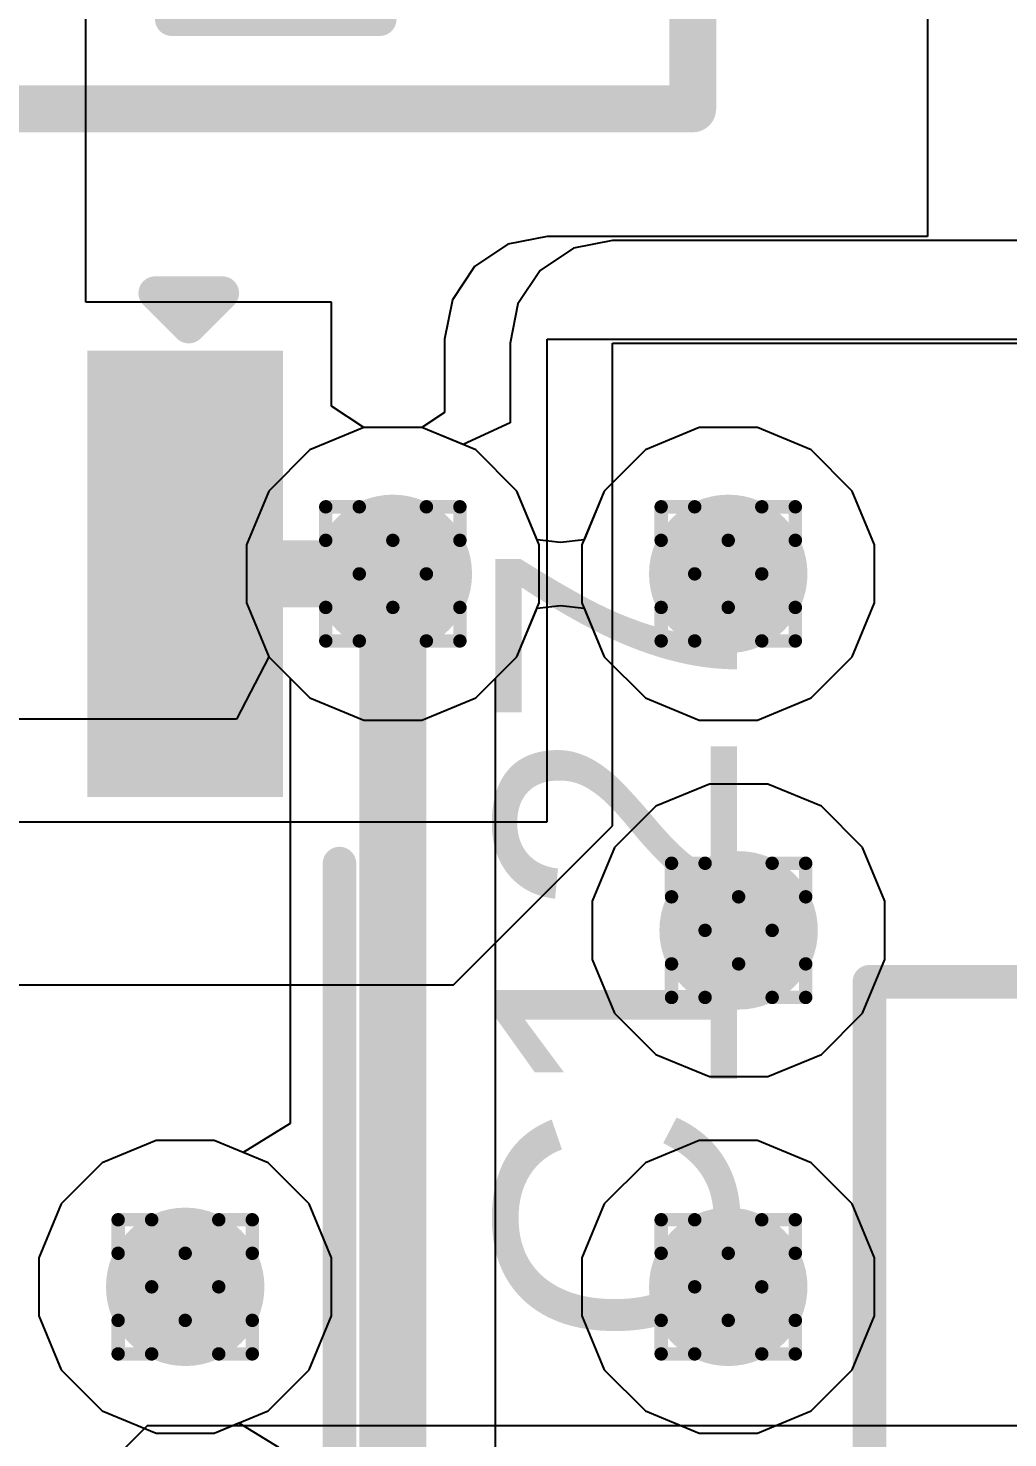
# Model space of a CAD drawing. Header units: inches. Extents: x -11 to 5379, y 0 to 5429.
# Drawn here: x 301.59 to 305.3, y 55.33 to 60.66 of the extents above; entities that cross this region are included whole.
import ezdxf

# ---------------------------------------------------------------- set-up
doc = ezdxf.new("R2010")
doc.units = ezdxf.units.IN
for name, color, linetype in [('Bottom Layer', 5, 'Continuous'), ('Drill Drawing', 1, 'Continuous'), ('GND', 16, 'Continuous'), ('PWR', 76, 'Continuous'), ('Top Layer', 1, 'Continuous'), ('Top Overlay', 2, 'Continuous'), ('Top Paste', 8, 'Continuous'), ('Top Solder', 216, 'Continuous'), ('Via Holes', 16, 'Continuous')]:
    doc.layers.add(name, color=color, linetype=linetype)
doc.styles.add('Arial', font='', dxfattribs={"height": 0.2})
doc.styles.get('Arial').set_extended_font_data('Arial')

# ---------------------------------------------------------------- blocks, each defined once
blk = doc.blocks.new('8_SO_P____P___97')
at = {"layer": 'Top Layer'}
blk.add_hatch(color=1, dxfattribs=at).paths.add_polyline_path([(-3.475, 2.205), (-1.925, 2.205), (-1.925, 1.605), (-3.475, 1.605)])
at = {"layer": 'Top Paste'}
blk.add_hatch(color=8, dxfattribs=at).paths.add_polyline_path([(-3.475, 2.205), (-1.925, 2.205), (-1.925, 1.605), (-3.475, 1.605)])
at = {"layer": 'Top Solder'}
blk.add_hatch(color=216, dxfattribs=at).paths.add_polyline_path([(-3.545, 2.275), (-1.855, 2.275), (-1.855, 1.535), (-3.545, 1.535)])
at = {"layer": 'Top Overlay'}
for points in [[(1.9022, 2.4892, 0.127, 0.127, 0), (-1.603, 2.4892, 0.127, 0.127, 0)], [(-3.7634, 1.7914, 0.127, 0.127, 0), (-3.7634, 2.0454, 0.127, 0.127, 0)], [(-3.6364, 1.9184, 0.127, 0.127, 0), (-3.7634, 2.0454, 0.127, 0.127, 0)], [(-3.7634, 1.7914, 0.127, 0.127, 0), (-3.6364, 1.9184, 0.127, 0.127, 0)]]:
    blk.add_lwpolyline(points, format="xyseb", dxfattribs=at)
for points in [[(-1.6347, 2.4892, 0.0635, 0.0635, 1), (-1.5712, 2.4892, 0.0635, 0.0635, 1)], [(-3.7951, 2.0454, 0.0635, 0.0635, 1), (-3.7316, 2.0454, 0.0635, 0.0635, 1)], [(-3.7951, 2.0454, 0.0635, 0.0635, 1), (-3.7316, 2.0454, 0.0635, 0.0635, 1)], [(-3.6681, 1.9184, 0.0635, 0.0635, 1), (-3.6046, 1.9184, 0.0635, 0.0635, 1)], [(-3.6681, 1.9184, 0.0635, 0.0635, 1), (-3.6046, 1.9184, 0.0635, 0.0635, 1)], [(-3.7951, 1.7914, 0.0635, 0.0635, 1), (-3.7316, 1.7914, 0.0635, 0.0635, 1)], [(-3.7951, 1.7914, 0.0635, 0.0635, 1), (-3.7316, 1.7914, 0.0635, 0.0635, 1)]]:
    blk.add_lwpolyline(points, format="xyseb", close=True, dxfattribs=at)
blk = doc.blocks.new('SMC_133')
at = {"layer": 'Top Overlay'}
for points in [[(-3.556, 2.9972, 0.127, 0.127, 0), (3.5814, 2.9972, 0.127, 0.127, 0)], [(3.5814, 2.9972, 0.127, 0.127, 0), (3.5814, 2.4384, 0.127, 0.127, 0)]]:
    blk.add_lwpolyline(points, format="xyseb", dxfattribs=at)
for points in [[(3.5497, 2.9972, 0.0635, 0.0635, 1), (3.6132, 2.9972, 0.0635, 0.0635, 1)], [(3.5497, 2.9972, 0.0635, 0.0635, 1), (3.6132, 2.9972, 0.0635, 0.0635, 1)], [(3.5497, 2.4384, 0.0635, 0.0635, 1), (3.6132, 2.4384, 0.0635, 0.0635, 1)]]:
    blk.add_lwpolyline(points, format="xyseb", close=True, dxfattribs=at)
blk = doc.blocks.new('C___0603_601')
at = {"layer": 'Top Layer'}
for points in [[(-0.381, 0.4445), (-0.381, -0.4445), (-1.143, -0.4445), (-1.143, 0.4445)], [(1.143, 0.4445), (1.143, -0.4445), (0.381, -0.4445), (0.381, 0.4445)]]:
    blk.add_hatch(color=1, dxfattribs=at).paths.add_polyline_path(points)
at = {"layer": 'Top Paste'}
for points in [[(-0.381, 0.4445), (-0.381, -0.4445), (-1.143, -0.4445), (-1.143, 0.4445)], [(1.143, 0.4445), (1.143, -0.4445), (0.381, -0.4445), (0.381, 0.4445)]]:
    blk.add_hatch(color=8, dxfattribs=at).paths.add_polyline_path(points)
at = {"layer": 'Top Solder'}
for points in [[(-0.321, 0.5045), (-0.321, -0.5045), (-1.203, -0.5045), (-1.203, 0.5045)], [(1.203, 0.5045), (1.203, -0.5045), (0.321, -0.5045), (0.321, 0.5045)]]:
    blk.add_hatch(color=216, dxfattribs=at).paths.add_polyline_path(points)
at = {"layer": 'Top Overlay'}
for points in [[(-0.4572, 0.5334, 0.127, 0.127, 0), (-1.2446, 0.5334, 0.127, 0.127, 0)], [(-1.2446, 0.5334, 0.127, 0.127, 0), (-1.2446, -0.5334, 0.127, 0.127, 0)], [(1.2446, 0.5334, 0.127, 0.127, 0), (0.4572, 0.5334, 0.127, 0.127, 0)], [(1.2446, 0.5334, 0.127, 0.127, 0), (1.2446, -0.5334, 0.127, 0.127, 0)], [(-0.4572, -0.5334, 0.127, 0.127, 0), (-1.2446, -0.5334, 0.127, 0.127, 0)], [(1.2446, -0.5334, 0.127, 0.127, 0), (0.4572, -0.5334, 0.127, 0.127, 0)]]:
    blk.add_lwpolyline(points, format="xyseb", dxfattribs=at)
for points in [[(-1.2764, 0.5334, 0.0635, 0.0635, 1), (-1.2128, 0.5334, 0.0635, 0.0635, 1)], [(-1.2764, 0.5334, 0.0635, 0.0635, 1), (-1.2128, 0.5334, 0.0635, 0.0635, 1)], [(-0.4889, 0.5334, 0.0635, 0.0635, 1), (-0.4254, 0.5334, 0.0635, 0.0635, 1)], [(0.4254, 0.5334, 0.0635, 0.0635, 1), (0.4889, 0.5334, 0.0635, 0.0635, 1)], [(1.2128, 0.5334, 0.0635, 0.0635, 1), (1.2764, 0.5334, 0.0635, 0.0635, 1)], [(1.2128, 0.5334, 0.0635, 0.0635, 1), (1.2764, 0.5334, 0.0635, 0.0635, 1)], [(-1.2764, -0.5334, 0.0635, 0.0635, 1), (-1.2128, -0.5334, 0.0635, 0.0635, 1)], [(-1.2764, -0.5334, 0.0635, 0.0635, 1), (-1.2128, -0.5334, 0.0635, 0.0635, 1)], [(-0.4889, -0.5334, 0.0635, 0.0635, 1), (-0.4254, -0.5334, 0.0635, 0.0635, 1)], [(0.4254, -0.5334, 0.0635, 0.0635, 1), (0.4889, -0.5334, 0.0635, 0.0635, 1)], [(1.2128, -0.5334, 0.0635, 0.0635, 1), (1.2764, -0.5334, 0.0635, 0.0635, 1)], [(1.2128, -0.5334, 0.0635, 0.0635, 1), (1.2764, -0.5334, 0.0635, 0.0635, 1)]]:
    blk.add_lwpolyline(points, format="xyseb", close=True, dxfattribs=at)

msp = doc.modelspace()

# ---------------------------------------------------------------- hatches: boundary and pattern name
at = {"layer": 'Bottom Layer'}
h = msp.add_hatch(color=5, dxfattribs=at)
edge = h.paths.add_edge_path()
edge.add_arc((302.9712, 58.5973), 0.3, 0, 360)
h = msp.add_hatch(color=5, dxfattribs=at)
edge = h.paths.add_edge_path()
edge.add_arc((304.2412, 58.5973), 0.3, 0, 360)
h = msp.add_hatch(color=5, dxfattribs=at)
edge = h.paths.add_edge_path()
edge.add_arc((304.2805, 57.2473), 0.3, 0, 360)
h = msp.add_hatch(color=5, dxfattribs=at)
edge = h.paths.add_edge_path()
edge.add_arc((302.185, 55.8973), 0.3, 0, 360)
h = msp.add_hatch(color=5, dxfattribs=at)
edge = h.paths.add_edge_path()
edge.add_arc((304.2412, 55.8973), 0.3, 0, 360)
at = {"layer": 'GND'}
h = msp.add_hatch(color=16, dxfattribs=at)
edge = h.paths.add_edge_path()
edge.add_arc((302.9712, 58.5973), 0.3, 0, 360)
h = msp.add_hatch(color=16, dxfattribs=at)
edge = h.paths.add_edge_path()
edge.add_arc((304.2412, 58.5973), 0.3, 0, 360)
h = msp.add_hatch(color=16, dxfattribs=at)
edge = h.paths.add_edge_path()
edge.add_arc((304.2805, 57.2473), 0.3, 0, 360)
h = msp.add_hatch(color=16, dxfattribs=at)
edge = h.paths.add_edge_path()
edge.add_arc((302.185, 55.8973), 0.3, 0, 360)
h = msp.add_hatch(color=16, dxfattribs=at)
edge = h.paths.add_edge_path()
edge.add_arc((304.2412, 55.8973), 0.3, 0, 360)
at = {"layer": 'PWR'}
h = msp.add_hatch(color=76, dxfattribs=at)
edge = h.paths.add_edge_path()
edge.add_arc((302.9712, 58.5973), 0.3, 0, 360)
h = msp.add_hatch(color=76, dxfattribs=at)
edge = h.paths.add_edge_path()
edge.add_arc((304.2412, 58.5973), 0.3, 0, 360)
h = msp.add_hatch(color=76, dxfattribs=at)
edge = h.paths.add_edge_path()
edge.add_arc((304.2805, 57.2473), 0.3, 0, 360)
h = msp.add_hatch(color=76, dxfattribs=at)
edge = h.paths.add_edge_path()
edge.add_arc((302.185, 55.8973), 0.3, 0, 360)
h = msp.add_hatch(color=76, dxfattribs=at)
edge = h.paths.add_edge_path()
edge.add_arc((304.2412, 55.8973), 0.3, 0, 360)
at = {"layer": 'Top Layer'}
h = msp.add_hatch(color=1, dxfattribs=at)
edge = h.paths.add_edge_path()
edge.add_arc((302.9712, 58.5973), 0.3, 0, 360)
h = msp.add_hatch(color=1, dxfattribs=at)
edge = h.paths.add_edge_path()
edge.add_arc((304.2412, 58.5973), 0.3, 0, 360)
h = msp.add_hatch(color=1, dxfattribs=at)
edge = h.paths.add_edge_path()
edge.add_arc((304.2805, 57.2473), 0.3, 0, 360)
h = msp.add_hatch(color=1, dxfattribs=at)
edge = h.paths.add_edge_path()
edge.add_arc((302.185, 55.8973), 0.3, 0, 360)
h = msp.add_hatch(color=1, dxfattribs=at)
edge = h.paths.add_edge_path()
edge.add_arc((304.2412, 55.8973), 0.3, 0, 360)
at = {"layer": 'Via Holes'}
h = msp.add_hatch(color=7, dxfattribs=at)
edge = h.paths.add_edge_path()
edge.add_arc((302.9712, 58.5973), 0.15, 0, 360)
h = msp.add_hatch(color=7, dxfattribs=at)
edge = h.paths.add_edge_path()
edge.add_arc((304.2412, 58.5973), 0.15, 0, 360)
h = msp.add_hatch(color=7, dxfattribs=at)
edge = h.paths.add_edge_path()
edge.add_arc((304.2805, 57.2473), 0.15, 0, 360)
h = msp.add_hatch(color=7, dxfattribs=at)
edge = h.paths.add_edge_path()
edge.add_arc((302.185, 55.8973), 0.15, 0, 360)
h = msp.add_hatch(color=7, dxfattribs=at)
edge = h.paths.add_edge_path()
edge.add_arc((304.2412, 55.8973), 0.15, 0, 360)

# ---------------------------------------------------------------- linework, layer by layer
at = {"layer": 'Bottom Layer'}
for p, q in [((302.861, 59.1513), (302.6574, 59.067)), ((303.0814, 59.1513), (302.861, 59.1513)), ((303.285, 59.067), (303.0814, 59.1513)), ((304.131, 59.1513), (303.9274, 59.067)), ((304.3514, 59.1513), (304.131, 59.1513)), ((304.555, 59.067), (304.3514, 59.1513)), ((302.6574, 59.067), (302.5015, 58.9111)), ((303.4409, 58.9111), (303.285, 59.067)), ((303.9274, 59.067), (303.7715, 58.9111)), ((304.7109, 58.9111), (304.555, 59.067)), ((302.5015, 58.9111), (302.4172, 58.7075)), ((303.5173, 58.7266), (303.4409, 58.9111)), ((303.7715, 58.9111), (303.6951, 58.7266)), ((304.7952, 58.7075), (304.7109, 58.9111)), ((303.6062, 58.7166), (303.5173, 58.7266)), ((303.6951, 58.7266), (303.6062, 58.7166)), ((302.4172, 58.7075), (302.4172, 58.4871)), ((304.7952, 58.4871), (304.7952, 58.7075)), ((302.4172, 58.4871), (302.5015, 58.2835)), ((303.4409, 58.2835), (303.5173, 58.468)), ((303.5173, 58.468), (303.6062, 58.478)), ((303.6062, 58.478), (303.6951, 58.468)), ((303.6951, 58.468), (303.7715, 58.2835)), ((304.7109, 58.2835), (304.7952, 58.4871)), ((302.5015, 58.2835), (302.5827, 58.2023)), ((303.3597, 58.2023), (303.4409, 58.2835)), ((303.7715, 58.2835), (303.9274, 58.1277)), ((304.555, 58.1277), (304.7109, 58.2835)), ((302.5827, 58.2023), (302.5827, 56.5153)), ((303.3597, 55.1488), (303.3597, 58.2023)), ((303.9274, 58.1277), (304.131, 58.0433)), ((304.3514, 58.0433), (304.555, 58.1277)), ((304.131, 58.0433), (304.3514, 58.0433)), ((304.1703, 57.8013), (303.9666, 57.717)), ((304.3907, 57.8013), (304.1703, 57.8013)), ((304.5943, 57.717), (304.3907, 57.8013)), ((303.9666, 57.717), (303.8108, 57.5611)), ((304.7501, 57.5611), (304.5943, 57.717)), ((303.8108, 57.5611), (303.7265, 57.3575)), ((304.8345, 57.3575), (304.7501, 57.5611)), ((303.7265, 57.3575), (303.7265, 57.1371)), ((304.8345, 57.1371), (304.8345, 57.3575)), ((303.7265, 57.1371), (303.8108, 56.9335)), ((304.7501, 56.9335), (304.8345, 57.1371)), ((303.8108, 56.9335), (303.9666, 56.7777)), ((304.5943, 56.7777), (304.7501, 56.9335)), ((303.9666, 56.7777), (304.1703, 56.6933)), ((304.3907, 56.6933), (304.5943, 56.7777)), ((304.1703, 56.6933), (304.3907, 56.6933)), ((302.5827, 56.5153), (302.4049, 56.4058)), ((302.0748, 56.4513), (301.8711, 56.367)), ((302.2952, 56.4513), (302.0748, 56.4513)), ((302.4049, 56.4058), (302.2952, 56.4513)), ((304.131, 56.4513), (303.9274, 56.367)), ((304.3514, 56.4513), (304.131, 56.4513)), ((304.555, 56.367), (304.3514, 56.4513)), ((301.8711, 56.367), (301.7153, 56.2111)), ((303.9274, 56.367), (303.7715, 56.2111)), ((304.7109, 56.2111), (304.555, 56.367)), ((301.7153, 56.2111), (301.631, 56.0075)), ((303.7715, 56.2111), (303.6872, 56.0075)), ((304.7952, 56.0075), (304.7109, 56.2111)), ((301.631, 56.0075), (301.631, 55.7871)), ((303.6872, 56.0075), (303.6872, 55.7871)), ((304.7952, 55.7871), (304.7952, 56.0075)), ((301.631, 55.7871), (301.7153, 55.5835)), ((303.6872, 55.7871), (303.7715, 55.5835)), ((304.7109, 55.5835), (304.7952, 55.7871)), ((301.7153, 55.5835), (301.8711, 55.4277)), ((303.7715, 55.5835), (303.9274, 55.4277)), ((304.555, 55.4277), (304.7109, 55.5835)), ((301.8711, 55.4277), (302.0748, 55.3433)), ((303.9274, 55.4277), (304.131, 55.3433)), ((304.3514, 55.3433), (304.555, 55.4277)), ((302.2952, 55.3433), (302.3882, 55.3818)), ((302.3882, 55.3818), (302.5382, 55.2897)), ((302.0748, 55.3433), (302.2952, 55.3433)), ((304.131, 55.3433), (304.3514, 55.3433))]:
    msp.add_line(p, q, dxfattribs=at)
msp.add_lwpolyline([(302.9712, 54.7538, 0.254, 0.254, 0), (302.9712, 58.5973, 0.254, 0.254, 0)], format="xyseb", dxfattribs=at)
msp.add_lwpolyline([(302.9077, 58.5973, 0.127, 0.127, 1), (303.0347, 58.5973, 0.127, 0.127, 1)], format="xyseb", close=True, dxfattribs=at)
at = {"layer": 'Drill Drawing'}
for points in [[(302.7172, 58.7243, 0.0508, 0.0508, 0), (302.7172, 58.8513, 0.0508, 0.0508, 0)], [(302.7172, 58.8513, 0.0508, 0.0508, 0), (302.8442, 58.8513, 0.0508, 0.0508, 0)], [(302.8442, 58.8513, 0.0508, 0.0508, 0), (302.9712, 58.7243, 0.0508, 0.0508, 0)], [(302.9712, 58.7243, 0.0508, 0.0508, 0), (303.0982, 58.8513, 0.0508, 0.0508, 0)], [(303.0982, 58.8513, 0.0508, 0.0508, 0), (303.2252, 58.8513, 0.0508, 0.0508, 0)], [(303.2252, 58.7243, 0.0508, 0.0508, 0), (303.2252, 58.8513, 0.0508, 0.0508, 0)], [(303.9872, 58.7243, 0.0508, 0.0508, 0), (303.9872, 58.8513, 0.0508, 0.0508, 0)], [(303.9872, 58.8513, 0.0508, 0.0508, 0), (304.1142, 58.8513, 0.0508, 0.0508, 0)], [(304.1142, 58.8513, 0.0508, 0.0508, 0), (304.2412, 58.7243, 0.0508, 0.0508, 0)], [(304.2412, 58.7243, 0.0508, 0.0508, 0), (304.3682, 58.8513, 0.0508, 0.0508, 0)], [(304.3682, 58.8513, 0.0508, 0.0508, 0), (304.4952, 58.8513, 0.0508, 0.0508, 0)], [(304.4952, 58.7243, 0.0508, 0.0508, 0), (304.4952, 58.8513, 0.0508, 0.0508, 0)], [(302.7172, 58.7243, 0.0508, 0.0508, 0), (302.8442, 58.5973, 0.0508, 0.0508, 0)], [(303.0982, 58.5973, 0.0508, 0.0508, 0), (303.2252, 58.7243, 0.0508, 0.0508, 0)], [(303.9872, 58.7243, 0.0508, 0.0508, 0), (304.1142, 58.5973, 0.0508, 0.0508, 0)], [(304.3682, 58.5973, 0.0508, 0.0508, 0), (304.4952, 58.7243, 0.0508, 0.0508, 0)], [(302.7172, 58.4703, 0.0508, 0.0508, 0), (302.8442, 58.5973, 0.0508, 0.0508, 0)], [(303.0982, 58.5973, 0.0508, 0.0508, 0), (303.2252, 58.4703, 0.0508, 0.0508, 0)], [(303.9872, 58.4703, 0.0508, 0.0508, 0), (304.1142, 58.5973, 0.0508, 0.0508, 0)], [(304.3682, 58.5973, 0.0508, 0.0508, 0), (304.4952, 58.4703, 0.0508, 0.0508, 0)], [(302.7172, 58.3433, 0.0508, 0.0508, 0), (302.7172, 58.4703, 0.0508, 0.0508, 0)], [(302.8442, 58.3433, 0.0508, 0.0508, 0), (302.9712, 58.4703, 0.0508, 0.0508, 0)], [(302.9712, 58.4703, 0.0508, 0.0508, 0), (303.0982, 58.3433, 0.0508, 0.0508, 0)], [(303.2252, 58.3433, 0.0508, 0.0508, 0), (303.2252, 58.4703, 0.0508, 0.0508, 0)], [(303.9872, 58.3433, 0.0508, 0.0508, 0), (303.9872, 58.4703, 0.0508, 0.0508, 0)], [(304.1142, 58.3433, 0.0508, 0.0508, 0), (304.2412, 58.4703, 0.0508, 0.0508, 0)], [(304.2412, 58.4703, 0.0508, 0.0508, 0), (304.3682, 58.3433, 0.0508, 0.0508, 0)], [(304.4952, 58.3433, 0.0508, 0.0508, 0), (304.4952, 58.4703, 0.0508, 0.0508, 0)], [(302.7172, 58.3433, 0.0508, 0.0508, 0), (302.8442, 58.3433, 0.0508, 0.0508, 0)], [(303.0982, 58.3433, 0.0508, 0.0508, 0), (303.2252, 58.3433, 0.0508, 0.0508, 0)], [(303.9872, 58.3433, 0.0508, 0.0508, 0), (304.1142, 58.3433, 0.0508, 0.0508, 0)], [(304.3682, 58.3433, 0.0508, 0.0508, 0), (304.4952, 58.3433, 0.0508, 0.0508, 0)], [(304.0265, 57.3743, 0.0508, 0.0508, 0), (304.0265, 57.5013, 0.0508, 0.0508, 0)], [(304.0265, 57.5013, 0.0508, 0.0508, 0), (304.1535, 57.5013, 0.0508, 0.0508, 0)], [(304.1535, 57.5013, 0.0508, 0.0508, 0), (304.2805, 57.3743, 0.0508, 0.0508, 0)], [(304.2805, 57.3743, 0.0508, 0.0508, 0), (304.4075, 57.5013, 0.0508, 0.0508, 0)], [(304.4075, 57.5013, 0.0508, 0.0508, 0), (304.5345, 57.5013, 0.0508, 0.0508, 0)], [(304.5345, 57.3743, 0.0508, 0.0508, 0), (304.5345, 57.5013, 0.0508, 0.0508, 0)], [(304.0265, 57.3743, 0.0508, 0.0508, 0), (304.1535, 57.2473, 0.0508, 0.0508, 0)], [(304.4075, 57.2473, 0.0508, 0.0508, 0), (304.5345, 57.3743, 0.0508, 0.0508, 0)], [(304.0265, 57.1203, 0.0508, 0.0508, 0), (304.1535, 57.2473, 0.0508, 0.0508, 0)], [(304.4075, 57.2473, 0.0508, 0.0508, 0), (304.5345, 57.1203, 0.0508, 0.0508, 0)], [(304.0265, 56.9933, 0.0508, 0.0508, 0), (304.0265, 57.1203, 0.0508, 0.0508, 0)], [(304.1535, 56.9933, 0.0508, 0.0508, 0), (304.2805, 57.1203, 0.0508, 0.0508, 0)], [(304.2805, 57.1203, 0.0508, 0.0508, 0), (304.4075, 56.9933, 0.0508, 0.0508, 0)], [(304.5345, 56.9933, 0.0508, 0.0508, 0), (304.5345, 57.1203, 0.0508, 0.0508, 0)], [(304.0265, 56.9933, 0.0508, 0.0508, 0), (304.1535, 56.9933, 0.0508, 0.0508, 0)], [(304.4075, 56.9933, 0.0508, 0.0508, 0), (304.5345, 56.9933, 0.0508, 0.0508, 0)], [(301.931, 56.0243, 0.0508, 0.0508, 0), (301.931, 56.1513, 0.0508, 0.0508, 0)], [(301.931, 56.1513, 0.0508, 0.0508, 0), (302.058, 56.1513, 0.0508, 0.0508, 0)], [(302.058, 56.1513, 0.0508, 0.0508, 0), (302.185, 56.0243, 0.0508, 0.0508, 0)], [(302.185, 56.0243, 0.0508, 0.0508, 0), (302.312, 56.1513, 0.0508, 0.0508, 0)], [(302.312, 56.1513, 0.0508, 0.0508, 0), (302.439, 56.1513, 0.0508, 0.0508, 0)], [(302.439, 56.0243, 0.0508, 0.0508, 0), (302.439, 56.1513, 0.0508, 0.0508, 0)], [(303.9872, 56.0243, 0.0508, 0.0508, 0), (303.9872, 56.1513, 0.0508, 0.0508, 0)], [(303.9872, 56.1513, 0.0508, 0.0508, 0), (304.1142, 56.1513, 0.0508, 0.0508, 0)], [(304.1142, 56.1513, 0.0508, 0.0508, 0), (304.2412, 56.0243, 0.0508, 0.0508, 0)], [(304.2412, 56.0243, 0.0508, 0.0508, 0), (304.3682, 56.1513, 0.0508, 0.0508, 0)], [(304.3682, 56.1513, 0.0508, 0.0508, 0), (304.4952, 56.1513, 0.0508, 0.0508, 0)], [(304.4952, 56.0243, 0.0508, 0.0508, 0), (304.4952, 56.1513, 0.0508, 0.0508, 0)], [(301.931, 56.0243, 0.0508, 0.0508, 0), (302.058, 55.8973, 0.0508, 0.0508, 0)], [(302.312, 55.8973, 0.0508, 0.0508, 0), (302.439, 56.0243, 0.0508, 0.0508, 0)], [(303.9872, 56.0243, 0.0508, 0.0508, 0), (304.1142, 55.8973, 0.0508, 0.0508, 0)], [(304.3682, 55.8973, 0.0508, 0.0508, 0), (304.4952, 56.0243, 0.0508, 0.0508, 0)], [(301.931, 55.7703, 0.0508, 0.0508, 0), (302.058, 55.8973, 0.0508, 0.0508, 0)], [(302.312, 55.8973, 0.0508, 0.0508, 0), (302.439, 55.7703, 0.0508, 0.0508, 0)], [(303.9872, 55.7703, 0.0508, 0.0508, 0), (304.1142, 55.8973, 0.0508, 0.0508, 0)], [(304.3682, 55.8973, 0.0508, 0.0508, 0), (304.4952, 55.7703, 0.0508, 0.0508, 0)], [(301.931, 55.6433, 0.0508, 0.0508, 0), (301.931, 55.7703, 0.0508, 0.0508, 0)], [(302.058, 55.6433, 0.0508, 0.0508, 0), (302.185, 55.7703, 0.0508, 0.0508, 0)], [(302.185, 55.7703, 0.0508, 0.0508, 0), (302.312, 55.6433, 0.0508, 0.0508, 0)], [(302.439, 55.6433, 0.0508, 0.0508, 0), (302.439, 55.7703, 0.0508, 0.0508, 0)], [(303.9872, 55.6433, 0.0508, 0.0508, 0), (303.9872, 55.7703, 0.0508, 0.0508, 0)], [(304.1142, 55.6433, 0.0508, 0.0508, 0), (304.2412, 55.7703, 0.0508, 0.0508, 0)], [(304.2412, 55.7703, 0.0508, 0.0508, 0), (304.3682, 55.6433, 0.0508, 0.0508, 0)], [(304.4952, 55.6433, 0.0508, 0.0508, 0), (304.4952, 55.7703, 0.0508, 0.0508, 0)], [(301.931, 55.6433, 0.0508, 0.0508, 0), (302.058, 55.6433, 0.0508, 0.0508, 0)], [(302.312, 55.6433, 0.0508, 0.0508, 0), (302.439, 55.6433, 0.0508, 0.0508, 0)], [(303.9872, 55.6433, 0.0508, 0.0508, 0), (304.1142, 55.6433, 0.0508, 0.0508, 0)], [(304.3682, 55.6433, 0.0508, 0.0508, 0), (304.4952, 55.6433, 0.0508, 0.0508, 0)]]:
    msp.add_lwpolyline(points, format="xyseb", dxfattribs=at)
for points in [[(302.7045, 58.8513, 0.0254, 0.0254, 1), (302.7299, 58.8513, 0.0254, 0.0254, 1)], [(302.7045, 58.8513, 0.0254, 0.0254, 1), (302.7299, 58.8513, 0.0254, 0.0254, 1)], [(302.8315, 58.8513, 0.0254, 0.0254, 1), (302.8569, 58.8513, 0.0254, 0.0254, 1)], [(302.8315, 58.8513, 0.0254, 0.0254, 1), (302.8569, 58.8513, 0.0254, 0.0254, 1)], [(303.0855, 58.8513, 0.0254, 0.0254, 1), (303.1109, 58.8513, 0.0254, 0.0254, 1)], [(303.0855, 58.8513, 0.0254, 0.0254, 1), (303.1109, 58.8513, 0.0254, 0.0254, 1)], [(303.2125, 58.8513, 0.0254, 0.0254, 1), (303.2379, 58.8513, 0.0254, 0.0254, 1)], [(303.2125, 58.8513, 0.0254, 0.0254, 1), (303.2379, 58.8513, 0.0254, 0.0254, 1)], [(303.9745, 58.8513, 0.0254, 0.0254, 1), (303.9999, 58.8513, 0.0254, 0.0254, 1)], [(303.9745, 58.8513, 0.0254, 0.0254, 1), (303.9999, 58.8513, 0.0254, 0.0254, 1)], [(304.1015, 58.8513, 0.0254, 0.0254, 1), (304.1269, 58.8513, 0.0254, 0.0254, 1)], [(304.1015, 58.8513, 0.0254, 0.0254, 1), (304.1269, 58.8513, 0.0254, 0.0254, 1)], [(304.3555, 58.8513, 0.0254, 0.0254, 1), (304.3809, 58.8513, 0.0254, 0.0254, 1)], [(304.3555, 58.8513, 0.0254, 0.0254, 1), (304.3809, 58.8513, 0.0254, 0.0254, 1)], [(304.4825, 58.8513, 0.0254, 0.0254, 1), (304.5079, 58.8513, 0.0254, 0.0254, 1)], [(304.4825, 58.8513, 0.0254, 0.0254, 1), (304.5079, 58.8513, 0.0254, 0.0254, 1)], [(302.7045, 58.7243, 0.0254, 0.0254, 1), (302.7299, 58.7243, 0.0254, 0.0254, 1)], [(302.7045, 58.7243, 0.0254, 0.0254, 1), (302.7299, 58.7243, 0.0254, 0.0254, 1)], [(302.9585, 58.7243, 0.0254, 0.0254, 1), (302.9839, 58.7243, 0.0254, 0.0254, 1)], [(302.9585, 58.7243, 0.0254, 0.0254, 1), (302.9839, 58.7243, 0.0254, 0.0254, 1)], [(303.2125, 58.7243, 0.0254, 0.0254, 1), (303.2379, 58.7243, 0.0254, 0.0254, 1)], [(303.2125, 58.7243, 0.0254, 0.0254, 1), (303.2379, 58.7243, 0.0254, 0.0254, 1)], [(303.9745, 58.7243, 0.0254, 0.0254, 1), (303.9999, 58.7243, 0.0254, 0.0254, 1)], [(303.9745, 58.7243, 0.0254, 0.0254, 1), (303.9999, 58.7243, 0.0254, 0.0254, 1)], [(304.2285, 58.7243, 0.0254, 0.0254, 1), (304.2539, 58.7243, 0.0254, 0.0254, 1)], [(304.2285, 58.7243, 0.0254, 0.0254, 1), (304.2539, 58.7243, 0.0254, 0.0254, 1)], [(304.4825, 58.7243, 0.0254, 0.0254, 1), (304.5079, 58.7243, 0.0254, 0.0254, 1)], [(304.4825, 58.7243, 0.0254, 0.0254, 1), (304.5079, 58.7243, 0.0254, 0.0254, 1)], [(302.8315, 58.5973, 0.0254, 0.0254, 1), (302.8569, 58.5973, 0.0254, 0.0254, 1)], [(302.8315, 58.5973, 0.0254, 0.0254, 1), (302.8569, 58.5973, 0.0254, 0.0254, 1)], [(303.0855, 58.5973, 0.0254, 0.0254, 1), (303.1109, 58.5973, 0.0254, 0.0254, 1)], [(303.0855, 58.5973, 0.0254, 0.0254, 1), (303.1109, 58.5973, 0.0254, 0.0254, 1)], [(304.1015, 58.5973, 0.0254, 0.0254, 1), (304.1269, 58.5973, 0.0254, 0.0254, 1)], [(304.1015, 58.5973, 0.0254, 0.0254, 1), (304.1269, 58.5973, 0.0254, 0.0254, 1)], [(304.3555, 58.5973, 0.0254, 0.0254, 1), (304.3809, 58.5973, 0.0254, 0.0254, 1)], [(304.3555, 58.5973, 0.0254, 0.0254, 1), (304.3809, 58.5973, 0.0254, 0.0254, 1)], [(302.7045, 58.4703, 0.0254, 0.0254, 1), (302.7299, 58.4703, 0.0254, 0.0254, 1)], [(302.7045, 58.4703, 0.0254, 0.0254, 1), (302.7299, 58.4703, 0.0254, 0.0254, 1)], [(302.9585, 58.4703, 0.0254, 0.0254, 1), (302.9839, 58.4703, 0.0254, 0.0254, 1)], [(302.9585, 58.4703, 0.0254, 0.0254, 1), (302.9839, 58.4703, 0.0254, 0.0254, 1)], [(303.2125, 58.4703, 0.0254, 0.0254, 1), (303.2379, 58.4703, 0.0254, 0.0254, 1)], [(303.2125, 58.4703, 0.0254, 0.0254, 1), (303.2379, 58.4703, 0.0254, 0.0254, 1)], [(303.9745, 58.4703, 0.0254, 0.0254, 1), (303.9999, 58.4703, 0.0254, 0.0254, 1)], [(303.9745, 58.4703, 0.0254, 0.0254, 1), (303.9999, 58.4703, 0.0254, 0.0254, 1)], [(304.2285, 58.4703, 0.0254, 0.0254, 1), (304.2539, 58.4703, 0.0254, 0.0254, 1)], [(304.2285, 58.4703, 0.0254, 0.0254, 1), (304.2539, 58.4703, 0.0254, 0.0254, 1)], [(304.4825, 58.4703, 0.0254, 0.0254, 1), (304.5079, 58.4703, 0.0254, 0.0254, 1)], [(304.4825, 58.4703, 0.0254, 0.0254, 1), (304.5079, 58.4703, 0.0254, 0.0254, 1)], [(302.7045, 58.3433, 0.0254, 0.0254, 1), (302.7299, 58.3433, 0.0254, 0.0254, 1)], [(302.7045, 58.3433, 0.0254, 0.0254, 1), (302.7299, 58.3433, 0.0254, 0.0254, 1)], [(302.8315, 58.3433, 0.0254, 0.0254, 1), (302.8569, 58.3433, 0.0254, 0.0254, 1)], [(302.8315, 58.3433, 0.0254, 0.0254, 1), (302.8569, 58.3433, 0.0254, 0.0254, 1)], [(303.0855, 58.3433, 0.0254, 0.0254, 1), (303.1109, 58.3433, 0.0254, 0.0254, 1)], [(303.0855, 58.3433, 0.0254, 0.0254, 1), (303.1109, 58.3433, 0.0254, 0.0254, 1)], [(303.2125, 58.3433, 0.0254, 0.0254, 1), (303.2379, 58.3433, 0.0254, 0.0254, 1)], [(303.2125, 58.3433, 0.0254, 0.0254, 1), (303.2379, 58.3433, 0.0254, 0.0254, 1)], [(303.9745, 58.3433, 0.0254, 0.0254, 1), (303.9999, 58.3433, 0.0254, 0.0254, 1)], [(303.9745, 58.3433, 0.0254, 0.0254, 1), (303.9999, 58.3433, 0.0254, 0.0254, 1)], [(304.1015, 58.3433, 0.0254, 0.0254, 1), (304.1269, 58.3433, 0.0254, 0.0254, 1)], [(304.1015, 58.3433, 0.0254, 0.0254, 1), (304.1269, 58.3433, 0.0254, 0.0254, 1)], [(304.3555, 58.3433, 0.0254, 0.0254, 1), (304.3809, 58.3433, 0.0254, 0.0254, 1)], [(304.3555, 58.3433, 0.0254, 0.0254, 1), (304.3809, 58.3433, 0.0254, 0.0254, 1)], [(304.4825, 58.3433, 0.0254, 0.0254, 1), (304.5079, 58.3433, 0.0254, 0.0254, 1)], [(304.4825, 58.3433, 0.0254, 0.0254, 1), (304.5079, 58.3433, 0.0254, 0.0254, 1)], [(304.0138, 57.5013, 0.0254, 0.0254, 1), (304.0392, 57.5013, 0.0254, 0.0254, 1)], [(304.0138, 57.5013, 0.0254, 0.0254, 1), (304.0392, 57.5013, 0.0254, 0.0254, 1)], [(304.1408, 57.5013, 0.0254, 0.0254, 1), (304.1662, 57.5013, 0.0254, 0.0254, 1)], [(304.1408, 57.5013, 0.0254, 0.0254, 1), (304.1662, 57.5013, 0.0254, 0.0254, 1)], [(304.3948, 57.5013, 0.0254, 0.0254, 1), (304.4202, 57.5013, 0.0254, 0.0254, 1)], [(304.3948, 57.5013, 0.0254, 0.0254, 1), (304.4202, 57.5013, 0.0254, 0.0254, 1)], [(304.5218, 57.5013, 0.0254, 0.0254, 1), (304.5472, 57.5013, 0.0254, 0.0254, 1)], [(304.5218, 57.5013, 0.0254, 0.0254, 1), (304.5472, 57.5013, 0.0254, 0.0254, 1)], [(304.0138, 57.3743, 0.0254, 0.0254, 1), (304.0392, 57.3743, 0.0254, 0.0254, 1)], [(304.0138, 57.3743, 0.0254, 0.0254, 1), (304.0392, 57.3743, 0.0254, 0.0254, 1)], [(304.2678, 57.3743, 0.0254, 0.0254, 1), (304.2932, 57.3743, 0.0254, 0.0254, 1)], [(304.2678, 57.3743, 0.0254, 0.0254, 1), (304.2932, 57.3743, 0.0254, 0.0254, 1)], [(304.5218, 57.3743, 0.0254, 0.0254, 1), (304.5472, 57.3743, 0.0254, 0.0254, 1)], [(304.5218, 57.3743, 0.0254, 0.0254, 1), (304.5472, 57.3743, 0.0254, 0.0254, 1)], [(304.1408, 57.2473, 0.0254, 0.0254, 1), (304.1662, 57.2473, 0.0254, 0.0254, 1)], [(304.1408, 57.2473, 0.0254, 0.0254, 1), (304.1662, 57.2473, 0.0254, 0.0254, 1)], [(304.3948, 57.2473, 0.0254, 0.0254, 1), (304.4202, 57.2473, 0.0254, 0.0254, 1)], [(304.3948, 57.2473, 0.0254, 0.0254, 1), (304.4202, 57.2473, 0.0254, 0.0254, 1)], [(304.0138, 57.1203, 0.0254, 0.0254, 1), (304.0392, 57.1203, 0.0254, 0.0254, 1)], [(304.0138, 57.1203, 0.0254, 0.0254, 1), (304.0392, 57.1203, 0.0254, 0.0254, 1)], [(304.2678, 57.1203, 0.0254, 0.0254, 1), (304.2932, 57.1203, 0.0254, 0.0254, 1)], [(304.2678, 57.1203, 0.0254, 0.0254, 1), (304.2932, 57.1203, 0.0254, 0.0254, 1)], [(304.5218, 57.1203, 0.0254, 0.0254, 1), (304.5472, 57.1203, 0.0254, 0.0254, 1)], [(304.5218, 57.1203, 0.0254, 0.0254, 1), (304.5472, 57.1203, 0.0254, 0.0254, 1)], [(304.0138, 56.9933, 0.0254, 0.0254, 1), (304.0392, 56.9933, 0.0254, 0.0254, 1)], [(304.0138, 56.9933, 0.0254, 0.0254, 1), (304.0392, 56.9933, 0.0254, 0.0254, 1)], [(304.1408, 56.9933, 0.0254, 0.0254, 1), (304.1662, 56.9933, 0.0254, 0.0254, 1)], [(304.1408, 56.9933, 0.0254, 0.0254, 1), (304.1662, 56.9933, 0.0254, 0.0254, 1)], [(304.3948, 56.9933, 0.0254, 0.0254, 1), (304.4202, 56.9933, 0.0254, 0.0254, 1)], [(304.3948, 56.9933, 0.0254, 0.0254, 1), (304.4202, 56.9933, 0.0254, 0.0254, 1)], [(304.5218, 56.9933, 0.0254, 0.0254, 1), (304.5472, 56.9933, 0.0254, 0.0254, 1)], [(304.5218, 56.9933, 0.0254, 0.0254, 1), (304.5472, 56.9933, 0.0254, 0.0254, 1)], [(301.9183, 56.1513, 0.0254, 0.0254, 1), (301.9437, 56.1513, 0.0254, 0.0254, 1)], [(301.9183, 56.1513, 0.0254, 0.0254, 1), (301.9437, 56.1513, 0.0254, 0.0254, 1)], [(302.0453, 56.1513, 0.0254, 0.0254, 1), (302.0707, 56.1513, 0.0254, 0.0254, 1)], [(302.0453, 56.1513, 0.0254, 0.0254, 1), (302.0707, 56.1513, 0.0254, 0.0254, 1)], [(302.2993, 56.1513, 0.0254, 0.0254, 1), (302.3247, 56.1513, 0.0254, 0.0254, 1)], [(302.2993, 56.1513, 0.0254, 0.0254, 1), (302.3247, 56.1513, 0.0254, 0.0254, 1)], [(302.4263, 56.1513, 0.0254, 0.0254, 1), (302.4517, 56.1513, 0.0254, 0.0254, 1)], [(302.4263, 56.1513, 0.0254, 0.0254, 1), (302.4517, 56.1513, 0.0254, 0.0254, 1)], [(303.9745, 56.1513, 0.0254, 0.0254, 1), (303.9999, 56.1513, 0.0254, 0.0254, 1)], [(303.9745, 56.1513, 0.0254, 0.0254, 1), (303.9999, 56.1513, 0.0254, 0.0254, 1)], [(304.1015, 56.1513, 0.0254, 0.0254, 1), (304.1269, 56.1513, 0.0254, 0.0254, 1)], [(304.1015, 56.1513, 0.0254, 0.0254, 1), (304.1269, 56.1513, 0.0254, 0.0254, 1)], [(304.3555, 56.1513, 0.0254, 0.0254, 1), (304.3809, 56.1513, 0.0254, 0.0254, 1)], [(304.3555, 56.1513, 0.0254, 0.0254, 1), (304.3809, 56.1513, 0.0254, 0.0254, 1)], [(304.4825, 56.1513, 0.0254, 0.0254, 1), (304.5079, 56.1513, 0.0254, 0.0254, 1)], [(304.4825, 56.1513, 0.0254, 0.0254, 1), (304.5079, 56.1513, 0.0254, 0.0254, 1)], [(301.9183, 56.0243, 0.0254, 0.0254, 1), (301.9437, 56.0243, 0.0254, 0.0254, 1)], [(301.9183, 56.0243, 0.0254, 0.0254, 1), (301.9437, 56.0243, 0.0254, 0.0254, 1)], [(302.1723, 56.0243, 0.0254, 0.0254, 1), (302.1977, 56.0243, 0.0254, 0.0254, 1)], [(302.1723, 56.0243, 0.0254, 0.0254, 1), (302.1977, 56.0243, 0.0254, 0.0254, 1)], [(302.4263, 56.0243, 0.0254, 0.0254, 1), (302.4517, 56.0243, 0.0254, 0.0254, 1)], [(302.4263, 56.0243, 0.0254, 0.0254, 1), (302.4517, 56.0243, 0.0254, 0.0254, 1)], [(303.9745, 56.0243, 0.0254, 0.0254, 1), (303.9999, 56.0243, 0.0254, 0.0254, 1)], [(303.9745, 56.0243, 0.0254, 0.0254, 1), (303.9999, 56.0243, 0.0254, 0.0254, 1)], [(304.2285, 56.0243, 0.0254, 0.0254, 1), (304.2539, 56.0243, 0.0254, 0.0254, 1)], [(304.2285, 56.0243, 0.0254, 0.0254, 1), (304.2539, 56.0243, 0.0254, 0.0254, 1)], [(304.4825, 56.0243, 0.0254, 0.0254, 1), (304.5079, 56.0243, 0.0254, 0.0254, 1)], [(304.4825, 56.0243, 0.0254, 0.0254, 1), (304.5079, 56.0243, 0.0254, 0.0254, 1)], [(302.0453, 55.8973, 0.0254, 0.0254, 1), (302.0707, 55.8973, 0.0254, 0.0254, 1)], [(302.0453, 55.8973, 0.0254, 0.0254, 1), (302.0707, 55.8973, 0.0254, 0.0254, 1)], [(302.2993, 55.8973, 0.0254, 0.0254, 1), (302.3247, 55.8973, 0.0254, 0.0254, 1)], [(302.2993, 55.8973, 0.0254, 0.0254, 1), (302.3247, 55.8973, 0.0254, 0.0254, 1)], [(304.1015, 55.8973, 0.0254, 0.0254, 1), (304.1269, 55.8973, 0.0254, 0.0254, 1)], [(304.1015, 55.8973, 0.0254, 0.0254, 1), (304.1269, 55.8973, 0.0254, 0.0254, 1)], [(304.3555, 55.8973, 0.0254, 0.0254, 1), (304.3809, 55.8973, 0.0254, 0.0254, 1)], [(304.3555, 55.8973, 0.0254, 0.0254, 1), (304.3809, 55.8973, 0.0254, 0.0254, 1)], [(301.9183, 55.7703, 0.0254, 0.0254, 1), (301.9437, 55.7703, 0.0254, 0.0254, 1)], [(301.9183, 55.7703, 0.0254, 0.0254, 1), (301.9437, 55.7703, 0.0254, 0.0254, 1)], [(302.1723, 55.7703, 0.0254, 0.0254, 1), (302.1977, 55.7703, 0.0254, 0.0254, 1)], [(302.1723, 55.7703, 0.0254, 0.0254, 1), (302.1977, 55.7703, 0.0254, 0.0254, 1)], [(302.4263, 55.7703, 0.0254, 0.0254, 1), (302.4517, 55.7703, 0.0254, 0.0254, 1)], [(302.4263, 55.7703, 0.0254, 0.0254, 1), (302.4517, 55.7703, 0.0254, 0.0254, 1)], [(303.9745, 55.7703, 0.0254, 0.0254, 1), (303.9999, 55.7703, 0.0254, 0.0254, 1)], [(303.9745, 55.7703, 0.0254, 0.0254, 1), (303.9999, 55.7703, 0.0254, 0.0254, 1)], [(304.2285, 55.7703, 0.0254, 0.0254, 1), (304.2539, 55.7703, 0.0254, 0.0254, 1)], [(304.2285, 55.7703, 0.0254, 0.0254, 1), (304.2539, 55.7703, 0.0254, 0.0254, 1)], [(304.4825, 55.7703, 0.0254, 0.0254, 1), (304.5079, 55.7703, 0.0254, 0.0254, 1)], [(304.4825, 55.7703, 0.0254, 0.0254, 1), (304.5079, 55.7703, 0.0254, 0.0254, 1)], [(301.9183, 55.6433, 0.0254, 0.0254, 1), (301.9437, 55.6433, 0.0254, 0.0254, 1)], [(301.9183, 55.6433, 0.0254, 0.0254, 1), (301.9437, 55.6433, 0.0254, 0.0254, 1)], [(302.0453, 55.6433, 0.0254, 0.0254, 1), (302.0707, 55.6433, 0.0254, 0.0254, 1)], [(302.0453, 55.6433, 0.0254, 0.0254, 1), (302.0707, 55.6433, 0.0254, 0.0254, 1)], [(302.2993, 55.6433, 0.0254, 0.0254, 1), (302.3247, 55.6433, 0.0254, 0.0254, 1)], [(302.2993, 55.6433, 0.0254, 0.0254, 1), (302.3247, 55.6433, 0.0254, 0.0254, 1)], [(302.4263, 55.6433, 0.0254, 0.0254, 1), (302.4517, 55.6433, 0.0254, 0.0254, 1)], [(302.4263, 55.6433, 0.0254, 0.0254, 1), (302.4517, 55.6433, 0.0254, 0.0254, 1)], [(303.9745, 55.6433, 0.0254, 0.0254, 1), (303.9999, 55.6433, 0.0254, 0.0254, 1)], [(303.9745, 55.6433, 0.0254, 0.0254, 1), (303.9999, 55.6433, 0.0254, 0.0254, 1)], [(304.1015, 55.6433, 0.0254, 0.0254, 1), (304.1269, 55.6433, 0.0254, 0.0254, 1)], [(304.1015, 55.6433, 0.0254, 0.0254, 1), (304.1269, 55.6433, 0.0254, 0.0254, 1)], [(304.3555, 55.6433, 0.0254, 0.0254, 1), (304.3809, 55.6433, 0.0254, 0.0254, 1)], [(304.3555, 55.6433, 0.0254, 0.0254, 1), (304.3809, 55.6433, 0.0254, 0.0254, 1)], [(304.4825, 55.6433, 0.0254, 0.0254, 1), (304.5079, 55.6433, 0.0254, 0.0254, 1)], [(304.4825, 55.6433, 0.0254, 0.0254, 1), (304.5079, 55.6433, 0.0254, 0.0254, 1)]]:
    msp.add_lwpolyline(points, format="xyseb", close=True, dxfattribs=at)
at = {"layer": 'GND'}
for p, q in [((304.9957, 66.6496), (304.9957, 59.8753)), ((303.4067, 59.8457), (303.2807, 59.7615)), ((303.5554, 59.8753), (303.4067, 59.8457)), ((304.9957, 59.8753), (303.5554, 59.8753)), ((303.2807, 59.7615), (303.1965, 59.6355)), ((303.1965, 59.6355), (303.1669, 59.4868)), ((303.1669, 59.4868), (303.1669, 59.2085)), ((303.5554, 57.658), (303.5554, 59.4868)), ((303.5554, 59.4868), (305.3842, 59.4868)), ((303.1669, 59.2085), (303.0814, 59.1513)), ((302.861, 59.1513), (302.6574, 59.067)), ((303.0814, 59.1513), (302.861, 59.1513)), ((302.6574, 59.067), (302.5015, 58.9111)), ((302.5015, 58.9111), (302.4172, 58.7075)), ((302.4172, 58.7075), (302.4172, 58.4871)), ((302.4172, 58.4871), (302.5015, 58.2835)), ((302.5015, 58.2835), (302.3794, 58.0465)), ((302.3794, 58.0465), (298.0003, 58.0465)), ((297.6118, 57.658), (303.5554, 57.658))]:
    msp.add_line(p, q, dxfattribs=at)
at = {"layer": 'PWR'}
for p, q in [((302.861, 59.1513), (302.6574, 59.067)), ((303.0814, 59.1513), (302.861, 59.1513)), ((303.285, 59.067), (303.0814, 59.1513)), ((304.131, 59.1513), (303.9274, 59.067)), ((304.3514, 59.1513), (304.131, 59.1513)), ((304.555, 59.067), (304.3514, 59.1513)), ((302.6574, 59.067), (302.5015, 58.9111)), ((303.4409, 58.9111), (303.285, 59.067)), ((303.9274, 59.067), (303.7715, 58.9111)), ((304.7109, 58.9111), (304.555, 59.067)), ((302.5015, 58.9111), (302.4172, 58.7075)), ((303.5252, 58.7075), (303.4409, 58.9111)), ((303.7715, 58.9111), (303.6872, 58.7075)), ((304.7952, 58.7075), (304.7109, 58.9111)), ((302.4172, 58.7075), (302.4172, 58.4871)), ((303.5252, 58.4871), (303.5252, 58.7075)), ((303.6872, 58.7075), (303.6872, 58.4871)), ((304.7952, 58.4871), (304.7952, 58.7075)), ((302.4172, 58.4871), (302.5015, 58.2835)), ((303.4409, 58.2835), (303.5252, 58.4871)), ((303.6872, 58.4871), (303.7715, 58.2835)), ((304.7109, 58.2835), (304.7952, 58.4871)), ((302.5015, 58.2835), (302.6574, 58.1277)), ((303.285, 58.1277), (303.4409, 58.2835)), ((303.7715, 58.2835), (303.9274, 58.1277)), ((304.555, 58.1277), (304.7109, 58.2835)), ((302.6574, 58.1277), (302.861, 58.0433)), ((303.0814, 58.0433), (303.285, 58.1277)), ((303.9274, 58.1277), (304.131, 58.0433)), ((304.3514, 58.0433), (304.555, 58.1277)), ((302.861, 58.0433), (303.0814, 58.0433)), ((304.131, 58.0433), (304.3514, 58.0433)), ((304.1703, 57.8013), (303.9666, 57.717)), ((304.3907, 57.8013), (304.1703, 57.8013)), ((304.5943, 57.717), (304.3907, 57.8013)), ((303.9666, 57.717), (303.8108, 57.5611)), ((304.7501, 57.5611), (304.5943, 57.717)), ((303.8108, 57.5611), (303.7265, 57.3575)), ((304.8345, 57.3575), (304.7501, 57.5611)), ((303.7265, 57.3575), (303.7265, 57.1371)), ((304.8345, 57.1371), (304.8345, 57.3575)), ((303.7265, 57.1371), (303.8108, 56.9335)), ((304.7501, 56.9335), (304.8345, 57.1371)), ((303.8108, 56.9335), (303.9666, 56.7777)), ((304.5943, 56.7777), (304.7501, 56.9335)), ((303.9666, 56.7777), (304.1703, 56.6933)), ((304.3907, 56.6933), (304.5943, 56.7777)), ((304.1703, 56.6933), (304.3907, 56.6933)), ((302.0748, 56.4513), (301.8711, 56.367)), ((302.2952, 56.4513), (302.0748, 56.4513)), ((302.4988, 56.367), (302.2952, 56.4513)), ((304.131, 56.4513), (303.9274, 56.367)), ((304.3514, 56.4513), (304.131, 56.4513)), ((304.555, 56.367), (304.3514, 56.4513)), ((301.8711, 56.367), (301.7153, 56.2111)), ((302.6546, 56.2111), (302.4988, 56.367)), ((303.9274, 56.367), (303.7715, 56.2111)), ((304.7109, 56.2111), (304.555, 56.367)), ((301.7153, 56.2111), (301.631, 56.0075)), ((302.739, 56.0075), (302.6546, 56.2111)), ((303.7715, 56.2111), (303.6872, 56.0075)), ((304.7952, 56.0075), (304.7109, 56.2111)), ((301.631, 56.0075), (301.631, 55.7871)), ((302.739, 55.7871), (302.739, 56.0075)), ((303.6872, 56.0075), (303.6872, 55.7871)), ((304.7952, 55.7871), (304.7952, 56.0075)), ((301.631, 55.7871), (301.7153, 55.5835)), ((302.6546, 55.5835), (302.739, 55.7871)), ((303.6872, 55.7871), (303.7715, 55.5835)), ((304.7109, 55.5835), (304.7952, 55.7871)), ((301.7153, 55.5835), (301.8711, 55.4277)), ((302.4988, 55.4277), (302.6546, 55.5835)), ((303.7715, 55.5835), (303.9274, 55.4277)), ((304.555, 55.4277), (304.7109, 55.5835)), ((301.8711, 55.4277), (302.0748, 55.3433)), ((302.2952, 55.3433), (302.4988, 55.4277)), ((303.9274, 55.4277), (304.131, 55.3433)), ((304.3514, 55.3433), (304.555, 55.4277)), ((302.0748, 55.3433), (302.2952, 55.3433)), ((304.131, 55.3433), (304.3514, 55.3433))]:
    msp.add_line(p, q, dxfattribs=at)
at = {"layer": 'Top Layer'}
for p, q in [((301.8089, 59.6263), (301.8089, 68.9102)), ((303.8035, 59.8598), (303.6548, 59.8302)), ((309.923, 59.8598), (303.8035, 59.8598)), ((303.6548, 59.8302), (303.5288, 59.746)), ((303.5288, 59.746), (303.4446, 59.62)), ((302.739, 59.6263), (301.8089, 59.6263)), ((302.739, 59.2329), (302.739, 59.6263)), ((303.4446, 59.62), (303.415, 59.4713)), ((303.415, 59.4713), (303.415, 59.1693)), ((303.8035, 57.6428), (303.8035, 59.4713)), ((303.8035, 59.4713), (309.923, 59.4713)), ((302.861, 59.1513), (302.739, 59.2329)), ((303.0814, 59.1513), (302.861, 59.1513)), ((303.2372, 59.0868), (303.0814, 59.1513)), ((303.415, 59.1693), (303.2372, 59.0868)), ((303.2015, 57.0408), (303.8035, 57.6428)), ((298.0004, 57.0408), (303.2015, 57.0408)), ((302.041, 55.3713), (301.4235, 54.7538)), ((309.923, 55.3713), (302.041, 55.3713))]:
    msp.add_line(p, q, dxfattribs=at)
msp.add_lwpolyline([(302.185, 58.5973, 0.254, 0.254, 0), (302.9712, 58.5973, 0.254, 0.254, 0)], format="xyseb", dxfattribs=at)
for points in [[(302.1215, 58.5973, 0.127, 0.127, 1), (302.2485, 58.5973, 0.127, 0.127, 1)], [(302.9077, 58.5973, 0.127, 0.127, 1), (303.0347, 58.5973, 0.127, 0.127, 1)]]:
    msp.add_lwpolyline(points, format="xyseb", close=True, dxfattribs=at)
at = {"layer": 'Top Overlay'}
for points in [[(304.1067, 60.3585, 0.1778, 0.1778, 0), (304.1067, 68.3135, 0.1778, 0.1778, 0)], [(300.0626, 60.3585, 0.1778, 0.1778, 0), (304.1067, 60.3585, 0.1778, 0.1778, 0)]]:
    msp.add_lwpolyline(points, format="xyseb", dxfattribs=at)
msp.add_lwpolyline([(304.0622, 60.3585, 0.0889, 0.0889, 1), (304.1511, 60.3585, 0.0889, 0.0889, 1)], format="xyseb", close=True, dxfattribs=at)
msp.add_lwpolyline([(304.0622, 60.3585, 0.0889, 0.0889, 1), (304.1511, 60.3585, 0.0889, 0.0889, 1)], format="xyseb", close=True, dxfattribs=at)

# ---------------------------------------------------------------- block references
for name, p, rotation in [('C___0603_601', (301.677, 61.2313), 180), ('8_SO_P____P___97', (300.28, 55.8973), 270), ('SMC_133', (307.773, 53.4713), 90)]:
    msp.add_blockref(name, p, dxfattribs=dict(rotation=rotation))

# ---------------------------------------------------------------- texts
at = {"layer": 'Top Overlay', "style": 'Arial'}
msp.add_text('C127', height=0.9144, rotation=90, dxfattribs=at).set_placement((304.2741, 55.665))

doc.saveas('drawing.dxf')
